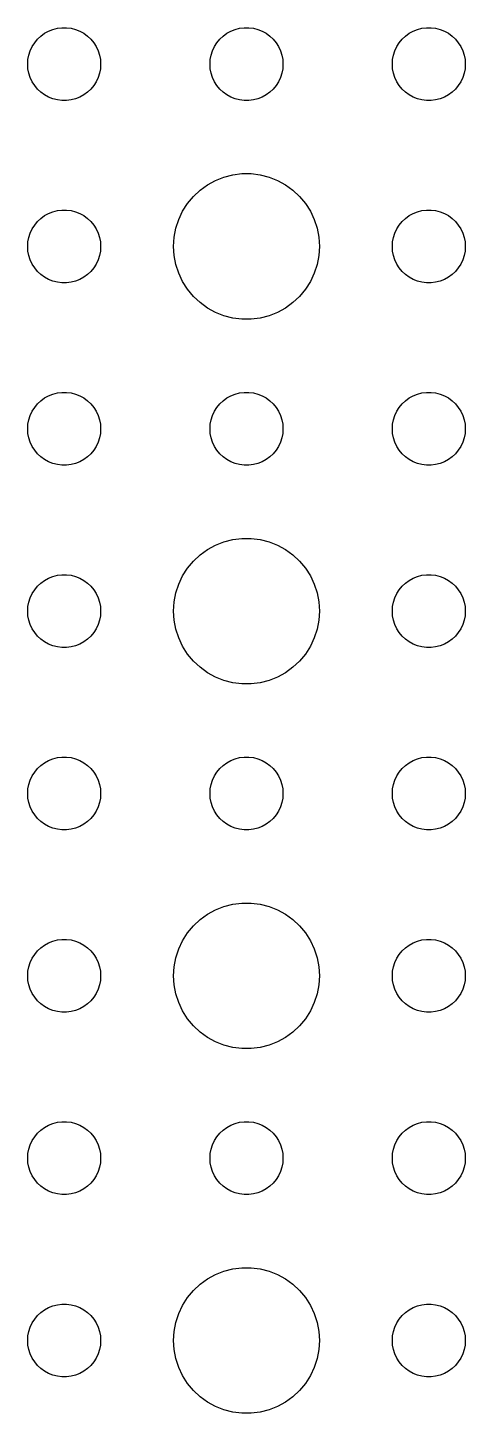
# Model space of a CAD drawing. Header units: metres. Extents: x -97 to 97, y -97 to 97.
# Drawn here: x 21 to 39, y -18 to 39 of the extents above; entities that cross this region are included whole.
import ezdxf

# ---------------------------------------------------------------- set-up
doc = ezdxf.new("R2010")
doc.units = ezdxf.units.M

msp = doc.modelspace()

# ---------------------------------------------------------------- linework, layer by layer
for p, q in [((21.5439, 38.6558), (21.6963, 38.7665)), ((21.6963, 38.7665), (21.8613, 38.8572)), ((21.8613, 38.8572), (22.0365, 38.9266)), ((22.0365, 38.9266), (22.2189, 38.9734)), ((22.2189, 38.9734), (22.4058, 38.997)), ((22.4058, 38.997), (22.5942, 38.997)), ((22.5942, 38.997), (22.7811, 38.9734)), ((22.7811, 38.9734), (22.9635, 38.9266)), ((22.9635, 38.9266), (23.1387, 38.8572)), ((23.1387, 38.8572), (23.3037, 38.7665)), ((23.3037, 38.7665), (23.4561, 38.6558)), ((29.0439, 38.6558), (29.1963, 38.7665)), ((29.1963, 38.7665), (29.3613, 38.8572)), ((29.3613, 38.8572), (29.5365, 38.9266)), ((29.5365, 38.9266), (29.7189, 38.9734)), ((29.7189, 38.9734), (29.9058, 38.997)), ((29.9058, 38.997), (30.0942, 38.997)), ((30.0942, 38.997), (30.2811, 38.9734)), ((30.2811, 38.9734), (30.4635, 38.9266)), ((30.4635, 38.9266), (30.6387, 38.8572)), ((30.6387, 38.8572), (30.8037, 38.7665)), ((30.8037, 38.7665), (30.9561, 38.6558)), ((36.5439, 38.6558), (36.6963, 38.7665)), ((36.6963, 38.7665), (36.8613, 38.8572)), ((36.8613, 38.8572), (37.0365, 38.9266)), ((37.0365, 38.9266), (37.2189, 38.9734)), ((37.2189, 38.9734), (37.4058, 38.997)), ((37.4058, 38.997), (37.5942, 38.997)), ((37.5942, 38.997), (37.7811, 38.9734)), ((37.7811, 38.9734), (37.9635, 38.9266)), ((37.9635, 38.9266), (38.1387, 38.8572)), ((38.1387, 38.8572), (38.3037, 38.7665)), ((38.3037, 38.7665), (38.4561, 38.6558)), ((21.1053, 38.0522), (21.1855, 38.2226)), ((21.1855, 38.2226), (21.2865, 38.3817)), ((21.2865, 38.3817), (21.4065, 38.5268)), ((21.4065, 38.5268), (21.5439, 38.6558)), ((23.4561, 38.6558), (23.5934, 38.5268)), ((23.5934, 38.5268), (23.7135, 38.3817)), ((23.7135, 38.3817), (23.8145, 38.2226)), ((23.8145, 38.2226), (23.8947, 38.0522)), ((28.6053, 38.0522), (28.6855, 38.2226)), ((28.6855, 38.2226), (28.7865, 38.3817)), ((28.7865, 38.3817), (28.9065, 38.5268)), ((28.9065, 38.5268), (29.0439, 38.6558)), ((30.9561, 38.6558), (31.0934, 38.5268)), ((31.0934, 38.5268), (31.2135, 38.3817)), ((31.2135, 38.3817), (31.3145, 38.2226)), ((31.3145, 38.2226), (31.3947, 38.0522)), ((36.1053, 38.0522), (36.1855, 38.2226)), ((36.1855, 38.2226), (36.2865, 38.3817)), ((36.2865, 38.3817), (36.4065, 38.5268)), ((36.4065, 38.5268), (36.5439, 38.6558)), ((38.4561, 38.6558), (38.5934, 38.5268)), ((38.5934, 38.5268), (38.7135, 38.3817)), ((38.7135, 38.3817), (38.8145, 38.2226)), ((38.8145, 38.2226), (38.8947, 38.0522)), ((21, 37.5), (21.0118, 37.688)), ((21.0118, 37.688), (21.0471, 37.873)), ((21.0471, 37.873), (21.1053, 38.0522)), ((23.8947, 38.0522), (23.9529, 37.873)), ((23.9529, 37.873), (23.9882, 37.688)), ((23.9882, 37.688), (24, 37.5)), ((28.5, 37.5), (28.5118, 37.688)), ((28.5118, 37.688), (28.5471, 37.873)), ((28.5471, 37.873), (28.6053, 38.0522)), ((31.3947, 38.0522), (31.4529, 37.873)), ((31.4529, 37.873), (31.4882, 37.688)), ((31.4882, 37.688), (31.5, 37.5)), ((36, 37.5), (36.0118, 37.688)), ((36.0118, 37.688), (36.0471, 37.873)), ((36.0471, 37.873), (36.1053, 38.0522)), ((38.8947, 38.0522), (38.9529, 37.873)), ((38.9529, 37.873), (38.9882, 37.688)), ((38.9882, 37.688), (39, 37.5)), ((21.0118, 37.312), (21, 37.5)), ((21.0471, 37.127), (21.0118, 37.312)), ((21.1053, 36.9478), (21.0471, 37.127)), ((23.9529, 37.127), (23.8947, 36.9478)), ((23.9882, 37.312), (23.9529, 37.127)), ((24, 37.5), (23.9882, 37.312)), ((28.5118, 37.312), (28.5, 37.5)), ((28.5471, 37.127), (28.5118, 37.312)), ((28.6053, 36.9478), (28.5471, 37.127)), ((31.4529, 37.127), (31.3947, 36.9478)), ((31.4882, 37.312), (31.4529, 37.127)), ((31.5, 37.5), (31.4882, 37.312)), ((36.0118, 37.312), (36, 37.5)), ((36.0471, 37.127), (36.0118, 37.312)), ((36.1053, 36.9478), (36.0471, 37.127)), ((38.9529, 37.127), (38.8947, 36.9478)), ((38.9882, 37.312), (38.9529, 37.127)), ((39, 37.5), (38.9882, 37.312)), ((21.1855, 36.7774), (21.1053, 36.9478)), ((21.2865, 36.6183), (21.1855, 36.7774)), ((21.4065, 36.4732), (21.2865, 36.6183)), ((23.7135, 36.6183), (23.5934, 36.4732)), ((23.8145, 36.7774), (23.7135, 36.6183)), ((23.8947, 36.9478), (23.8145, 36.7774)), ((28.6855, 36.7774), (28.6053, 36.9478)), ((28.7865, 36.6183), (28.6855, 36.7774)), ((28.9065, 36.4732), (28.7865, 36.6183)), ((31.2135, 36.6183), (31.0934, 36.4732)), ((31.3145, 36.7774), (31.2135, 36.6183)), ((31.3947, 36.9478), (31.3145, 36.7774)), ((36.1855, 36.7774), (36.1053, 36.9478)), ((36.2865, 36.6183), (36.1855, 36.7774)), ((36.4065, 36.4732), (36.2865, 36.6183)), ((38.7135, 36.6183), (38.5934, 36.4732)), ((38.8145, 36.7774), (38.7135, 36.6183)), ((38.8947, 36.9478), (38.8145, 36.7774)), ((21.5439, 36.3442), (21.4065, 36.4732)), ((21.6963, 36.2335), (21.5439, 36.3442)), ((21.8613, 36.1428), (21.6963, 36.2335)), ((22.0365, 36.0734), (21.8613, 36.1428)), ((22.2189, 36.0266), (22.0365, 36.0734)), ((22.4058, 36.003), (22.2189, 36.0266)), ((22.5942, 36.003), (22.4058, 36.003)), ((22.7811, 36.0266), (22.5942, 36.003)), ((22.9635, 36.0734), (22.7811, 36.0266)), ((23.1387, 36.1428), (22.9635, 36.0734)), ((23.3037, 36.2335), (23.1387, 36.1428)), ((23.4561, 36.3442), (23.3037, 36.2335)), ((23.5934, 36.4732), (23.4561, 36.3442)), ((29.0439, 36.3442), (28.9065, 36.4732)), ((29.1963, 36.2335), (29.0439, 36.3442)), ((29.3613, 36.1428), (29.1963, 36.2335)), ((29.5365, 36.0734), (29.3613, 36.1428)), ((29.7189, 36.0266), (29.5365, 36.0734)), ((29.9058, 36.003), (29.7189, 36.0266)), ((30.0942, 36.003), (29.9058, 36.003)), ((30.2811, 36.0266), (30.0942, 36.003)), ((30.4635, 36.0734), (30.2811, 36.0266)), ((30.6387, 36.1428), (30.4635, 36.0734)), ((30.8037, 36.2335), (30.6387, 36.1428)), ((30.9561, 36.3442), (30.8037, 36.2335)), ((31.0934, 36.4732), (30.9561, 36.3442)), ((36.5439, 36.3442), (36.4065, 36.4732)), ((36.6963, 36.2335), (36.5439, 36.3442)), ((36.8613, 36.1428), (36.6963, 36.2335)), ((37.0365, 36.0734), (36.8613, 36.1428)), ((37.2189, 36.0266), (37.0365, 36.0734)), ((37.4058, 36.003), (37.2189, 36.0266)), ((37.5942, 36.003), (37.4058, 36.003)), ((37.7811, 36.0266), (37.5942, 36.003)), ((37.9635, 36.0734), (37.7811, 36.0266)), ((38.1387, 36.1428), (37.9635, 36.0734)), ((38.3037, 36.2335), (38.1387, 36.1428)), ((38.4561, 36.3442), (38.3037, 36.2335)), ((38.5934, 36.4732), (38.4561, 36.3442)), ((28.0877, 32.3115), (28.3925, 32.533)), ((28.3925, 32.533), (28.7227, 32.7145)), ((28.7227, 32.7145), (29.0729, 32.8532)), ((29.0729, 32.8532), (29.4379, 32.9469)), ((29.4379, 32.9469), (29.8116, 32.9941)), ((29.8116, 32.9941), (30.1884, 32.9941)), ((30.1884, 32.9941), (30.5621, 32.9469)), ((30.5621, 32.9469), (30.927, 32.8532)), ((30.927, 32.8532), (31.2773, 32.7145)), ((31.2773, 32.7145), (31.6075, 32.533)), ((31.6075, 32.533), (31.9123, 32.3115)), ((27.5729, 31.7634), (27.8131, 32.0536)), ((27.8131, 32.0536), (28.0877, 32.3115)), ((31.9123, 32.3115), (32.1869, 32.0536)), ((32.1869, 32.0536), (32.427, 31.7634)), ((21.6963, 31.2665), (21.8613, 31.3572)), ((21.8613, 31.3572), (22.0365, 31.4266)), ((22.0365, 31.4266), (22.2189, 31.4734)), ((22.2189, 31.4734), (22.4058, 31.497)), ((22.4058, 31.497), (22.5942, 31.497)), ((22.5942, 31.497), (22.7811, 31.4734)), ((22.7811, 31.4734), (22.9635, 31.4266)), ((22.9635, 31.4266), (23.1387, 31.3572)), ((23.1387, 31.3572), (23.3037, 31.2665)), ((27.2107, 31.1044), (27.3711, 31.4453)), ((27.3711, 31.4453), (27.5729, 31.7634)), ((32.427, 31.7634), (32.6289, 31.4453)), ((32.6289, 31.4453), (32.7893, 31.1044)), ((36.6963, 31.2665), (36.8613, 31.3572)), ((36.8613, 31.3572), (37.0365, 31.4266)), ((37.0365, 31.4266), (37.2189, 31.4734)), ((37.2189, 31.4734), (37.4058, 31.497)), ((37.4058, 31.497), (37.5942, 31.497)), ((37.5942, 31.497), (37.7811, 31.4734)), ((37.7811, 31.4734), (37.9635, 31.4266)), ((37.9635, 31.4266), (38.1387, 31.3572)), ((38.1387, 31.3572), (38.3037, 31.2665)), ((21.1855, 30.7226), (21.2865, 30.8817)), ((21.2865, 30.8817), (21.4065, 31.0268)), ((21.4065, 31.0268), (21.5439, 31.1558)), ((21.5439, 31.1558), (21.6963, 31.2665)), ((23.3037, 31.2665), (23.4561, 31.1558)), ((23.4561, 31.1558), (23.5934, 31.0268)), ((23.5934, 31.0268), (23.7135, 30.8817)), ((23.7135, 30.8817), (23.8145, 30.7226)), ((27.0942, 30.7461), (27.2107, 31.1044)), ((32.7893, 31.1044), (32.9057, 30.7461)), ((36.1855, 30.7226), (36.2865, 30.8817)), ((36.2865, 30.8817), (36.4065, 31.0268)), ((36.4065, 31.0268), (36.5439, 31.1558)), ((36.5439, 31.1558), (36.6963, 31.2665)), ((38.3037, 31.2665), (38.4561, 31.1558)), ((38.4561, 31.1558), (38.5934, 31.0268)), ((38.5934, 31.0268), (38.7135, 30.8817)), ((38.7135, 30.8817), (38.8145, 30.7226)), ((21.0118, 30.188), (21.0471, 30.373)), ((21.0471, 30.373), (21.1053, 30.5522)), ((21.1053, 30.5522), (21.1855, 30.7226)), ((23.8145, 30.7226), (23.8947, 30.5522)), ((23.8947, 30.5522), (23.9529, 30.373)), ((23.9529, 30.373), (23.9882, 30.188)), ((27, 30), (27.0237, 30.376)), ((27.0237, 30.376), (27.0942, 30.7461)), ((32.9057, 30.7461), (32.9763, 30.376)), ((32.9763, 30.376), (33, 30)), ((36.0118, 30.188), (36.0471, 30.373)), ((36.0471, 30.373), (36.1053, 30.5522)), ((36.1053, 30.5522), (36.1855, 30.7226)), ((38.8145, 30.7226), (38.8947, 30.5522)), ((38.8947, 30.5522), (38.9529, 30.373)), ((38.9529, 30.373), (38.9882, 30.188)), ((21, 30), (21.0118, 30.188)), ((21.0118, 29.812), (21, 30)), ((21.0471, 29.627), (21.0118, 29.812)), ((23.9882, 29.812), (23.9529, 29.627)), ((23.9882, 30.188), (24, 30)), ((24, 30), (23.9882, 29.812)), ((27.0237, 29.624), (27, 30)), ((33, 30), (32.9763, 29.624)), ((36, 30), (36.0118, 30.188)), ((36.0118, 29.812), (36, 30)), ((36.0471, 29.627), (36.0118, 29.812)), ((38.9882, 29.812), (38.9529, 29.627)), ((38.9882, 30.188), (39, 30)), ((39, 30), (38.9882, 29.812)), ((21.1053, 29.4478), (21.0471, 29.627)), ((21.1855, 29.2774), (21.1053, 29.4478)), ((21.2865, 29.1183), (21.1855, 29.2774)), ((21.4065, 28.9732), (21.2865, 29.1183)), ((23.7135, 29.1183), (23.5934, 28.9732)), ((23.8145, 29.2774), (23.7135, 29.1183)), ((23.8947, 29.4478), (23.8145, 29.2774)), ((23.9529, 29.627), (23.8947, 29.4478)), ((27.0942, 29.2539), (27.0237, 29.624)), ((27.2107, 28.8956), (27.0942, 29.2539)), ((32.9057, 29.2539), (32.7893, 28.8956)), ((32.9763, 29.624), (32.9057, 29.2539)), ((36.1053, 29.4478), (36.0471, 29.627)), ((36.1855, 29.2774), (36.1053, 29.4478)), ((36.2865, 29.1183), (36.1855, 29.2774)), ((36.4065, 28.9732), (36.2865, 29.1183)), ((38.7135, 29.1183), (38.5934, 28.9732)), ((38.8145, 29.2774), (38.7135, 29.1183)), ((38.8947, 29.4478), (38.8145, 29.2774)), ((38.9529, 29.627), (38.8947, 29.4478)), ((21.5439, 28.8442), (21.4065, 28.9732)), ((21.6963, 28.7335), (21.5439, 28.8442)), ((21.8613, 28.6427), (21.6963, 28.7335)), ((22.0365, 28.5734), (21.8613, 28.6427)), ((22.2189, 28.5266), (22.0365, 28.5734)), ((22.4058, 28.503), (22.2189, 28.5266)), ((22.5942, 28.503), (22.4058, 28.503)), ((22.7811, 28.5266), (22.5942, 28.503)), ((22.9635, 28.5734), (22.7811, 28.5266)), ((23.1387, 28.6427), (22.9635, 28.5734)), ((23.3037, 28.7335), (23.1387, 28.6427)), ((23.4561, 28.8442), (23.3037, 28.7335)), ((23.5934, 28.9732), (23.4561, 28.8442)), ((27.3711, 28.5547), (27.2107, 28.8956)), ((27.5729, 28.2366), (27.3711, 28.5547)), ((32.6289, 28.5547), (32.427, 28.2366)), ((32.7893, 28.8956), (32.6289, 28.5547)), ((36.5439, 28.8442), (36.4065, 28.9732)), ((36.6963, 28.7335), (36.5439, 28.8442)), ((36.8613, 28.6427), (36.6963, 28.7335)), ((37.0365, 28.5734), (36.8613, 28.6427)), ((37.2189, 28.5266), (37.0365, 28.5734)), ((37.4058, 28.503), (37.2189, 28.5266)), ((37.5942, 28.503), (37.4058, 28.503)), ((37.7811, 28.5266), (37.5942, 28.503)), ((37.9635, 28.5734), (37.7811, 28.5266)), ((38.1387, 28.6427), (37.9635, 28.5734)), ((38.3037, 28.7335), (38.1387, 28.6427)), ((38.4561, 28.8442), (38.3037, 28.7335)), ((38.5934, 28.9732), (38.4561, 28.8442)), ((27.8131, 27.9464), (27.5729, 28.2366)), ((28.0877, 27.6884), (27.8131, 27.9464)), ((32.1869, 27.9464), (31.9123, 27.6884)), ((32.427, 28.2366), (32.1869, 27.9464)), ((28.3925, 27.467), (28.0877, 27.6884)), ((28.7227, 27.2855), (28.3925, 27.467)), ((31.6075, 27.467), (31.2773, 27.2855)), ((31.9123, 27.6884), (31.6075, 27.467)), ((29.0729, 27.1468), (28.7227, 27.2855)), ((29.4379, 27.0531), (29.0729, 27.1468)), ((29.8116, 27.0059), (29.4379, 27.0531)), ((30.1884, 27.0059), (29.8116, 27.0059)), ((30.5621, 27.0531), (30.1884, 27.0059)), ((30.927, 27.1468), (30.5621, 27.0531)), ((31.2773, 27.2855), (30.927, 27.1468)), ((22.0365, 23.9266), (22.2189, 23.9734)), ((22.2189, 23.9734), (22.4058, 23.997)), ((22.4058, 23.997), (22.5942, 23.997)), ((22.5942, 23.997), (22.7811, 23.9734)), ((22.7811, 23.9734), (22.9635, 23.9266)), ((29.5365, 23.9266), (29.7189, 23.9734)), ((29.7189, 23.9734), (29.9058, 23.997)), ((29.9058, 23.997), (30.0942, 23.997)), ((30.0942, 23.997), (30.2811, 23.9734)), ((30.2811, 23.9734), (30.4635, 23.9266)), ((37.0365, 23.9266), (37.2189, 23.9734)), ((37.2189, 23.9734), (37.4058, 23.997)), ((37.4058, 23.997), (37.5942, 23.997)), ((37.5942, 23.997), (37.7811, 23.9734)), ((37.7811, 23.9734), (37.9635, 23.9266)), ((21.1855, 23.2226), (21.2865, 23.3817)), ((21.2865, 23.3817), (21.4065, 23.5268)), ((21.4065, 23.5268), (21.5439, 23.6558)), ((21.5439, 23.6558), (21.6963, 23.7665)), ((21.6963, 23.7665), (21.8613, 23.8572)), ((21.8613, 23.8572), (22.0365, 23.9266)), ((22.9635, 23.9266), (23.1387, 23.8572)), ((23.1387, 23.8572), (23.3037, 23.7665)), ((23.3037, 23.7665), (23.4561, 23.6558)), ((23.4561, 23.6558), (23.5934, 23.5268)), ((23.5934, 23.5268), (23.7135, 23.3817)), ((23.7135, 23.3817), (23.8145, 23.2226)), ((28.6855, 23.2226), (28.7865, 23.3817)), ((28.7865, 23.3817), (28.9065, 23.5268)), ((28.9065, 23.5268), (29.0439, 23.6558)), ((29.0439, 23.6558), (29.1963, 23.7665)), ((29.1963, 23.7665), (29.3613, 23.8572)), ((29.3613, 23.8572), (29.5365, 23.9266)), ((30.4635, 23.9266), (30.6387, 23.8572)), ((30.6387, 23.8572), (30.8037, 23.7665)), ((30.8037, 23.7665), (30.9561, 23.6558)), ((30.9561, 23.6558), (31.0934, 23.5268)), ((31.0934, 23.5268), (31.2135, 23.3817)), ((31.2135, 23.3817), (31.3145, 23.2226)), ((36.1855, 23.2226), (36.2865, 23.3817)), ((36.2865, 23.3817), (36.4065, 23.5268)), ((36.4065, 23.5268), (36.5439, 23.6558)), ((36.5439, 23.6558), (36.6963, 23.7665)), ((36.6963, 23.7665), (36.8613, 23.8572)), ((36.8613, 23.8572), (37.0365, 23.9266)), ((37.9635, 23.9266), (38.1387, 23.8572)), ((38.1387, 23.8572), (38.3037, 23.7665)), ((38.3037, 23.7665), (38.4561, 23.6558)), ((38.4561, 23.6558), (38.5934, 23.5268)), ((38.5934, 23.5268), (38.7135, 23.3817)), ((38.7135, 23.3817), (38.8145, 23.2226)), ((21.0118, 22.688), (21.0471, 22.873)), ((21.0471, 22.873), (21.1053, 23.0522)), ((21.1053, 23.0522), (21.1855, 23.2226)), ((23.8145, 23.2226), (23.8947, 23.0522)), ((23.8947, 23.0522), (23.9529, 22.873)), ((23.9529, 22.873), (23.9882, 22.688)), ((28.5118, 22.688), (28.5471, 22.873)), ((28.5471, 22.873), (28.6053, 23.0522)), ((28.6053, 23.0522), (28.6855, 23.2226)), ((31.3145, 23.2226), (31.3947, 23.0522)), ((31.3947, 23.0522), (31.4529, 22.873)), ((31.4529, 22.873), (31.4882, 22.688)), ((36.0118, 22.688), (36.0471, 22.873)), ((36.0471, 22.873), (36.1053, 23.0522)), ((36.1053, 23.0522), (36.1855, 23.2226)), ((38.8145, 23.2226), (38.8947, 23.0522)), ((38.8947, 23.0522), (38.9529, 22.873)), ((38.9529, 22.873), (38.9882, 22.688)), ((21, 22.5), (21.0118, 22.688)), ((21.0118, 22.312), (21, 22.5)), ((21.0471, 22.127), (21.0118, 22.312)), ((23.9882, 22.312), (23.9529, 22.127)), ((23.9882, 22.688), (24, 22.5)), ((24, 22.5), (23.9882, 22.312)), ((28.5, 22.5), (28.5118, 22.688)), ((28.5118, 22.312), (28.5, 22.5)), ((28.5471, 22.127), (28.5118, 22.312)), ((31.4882, 22.312), (31.4529, 22.127)), ((31.4882, 22.688), (31.5, 22.5)), ((31.5, 22.5), (31.4882, 22.312)), ((36, 22.5), (36.0118, 22.688)), ((36.0118, 22.312), (36, 22.5)), ((36.0471, 22.127), (36.0118, 22.312)), ((38.9882, 22.312), (38.9529, 22.127)), ((38.9882, 22.688), (39, 22.5)), ((39, 22.5), (38.9882, 22.312)), ((21.1053, 21.9478), (21.0471, 22.127)), ((21.1855, 21.7774), (21.1053, 21.9478)), ((21.2865, 21.6183), (21.1855, 21.7774)), ((23.8145, 21.7774), (23.7135, 21.6183)), ((23.8947, 21.9478), (23.8145, 21.7774)), ((23.9529, 22.127), (23.8947, 21.9478)), ((28.6053, 21.9478), (28.5471, 22.127)), ((28.6855, 21.7774), (28.6053, 21.9478)), ((28.7865, 21.6183), (28.6855, 21.7774)), ((31.3145, 21.7774), (31.2135, 21.6183)), ((31.3947, 21.9478), (31.3145, 21.7774)), ((31.4529, 22.127), (31.3947, 21.9478)), ((36.1053, 21.9478), (36.0471, 22.127)), ((36.1855, 21.7774), (36.1053, 21.9478)), ((36.2865, 21.6183), (36.1855, 21.7774)), ((38.8145, 21.7774), (38.7135, 21.6183)), ((38.8947, 21.9478), (38.8145, 21.7774)), ((38.9529, 22.127), (38.8947, 21.9478)), ((21.4065, 21.4732), (21.2865, 21.6183)), ((21.5439, 21.3442), (21.4065, 21.4732)), ((21.6963, 21.2335), (21.5439, 21.3442)), ((21.8613, 21.1427), (21.6963, 21.2335)), ((22.0365, 21.0734), (21.8613, 21.1427)), ((23.1387, 21.1427), (22.9635, 21.0734)), ((23.3037, 21.2335), (23.1387, 21.1427)), ((23.4561, 21.3442), (23.3037, 21.2335)), ((23.5934, 21.4732), (23.4561, 21.3442)), ((23.7135, 21.6183), (23.5934, 21.4732)), ((28.9065, 21.4732), (28.7865, 21.6183)), ((29.0439, 21.3442), (28.9065, 21.4732)), ((29.1963, 21.2335), (29.0439, 21.3442)), ((29.3613, 21.1427), (29.1963, 21.2335)), ((29.5365, 21.0734), (29.3613, 21.1427)), ((30.6387, 21.1427), (30.4635, 21.0734)), ((30.8037, 21.2335), (30.6387, 21.1427)), ((30.9561, 21.3442), (30.8037, 21.2335)), ((31.0934, 21.4732), (30.9561, 21.3442)), ((31.2135, 21.6183), (31.0934, 21.4732)), ((36.4065, 21.4732), (36.2865, 21.6183)), ((36.5439, 21.3442), (36.4065, 21.4732)), ((36.6963, 21.2335), (36.5439, 21.3442)), ((36.8613, 21.1427), (36.6963, 21.2335)), ((37.0365, 21.0734), (36.8613, 21.1427)), ((38.1387, 21.1427), (37.9635, 21.0734)), ((38.3037, 21.2335), (38.1387, 21.1427)), ((38.4561, 21.3442), (38.3037, 21.2335)), ((38.5934, 21.4732), (38.4561, 21.3442)), ((38.7135, 21.6183), (38.5934, 21.4732)), ((22.2189, 21.0266), (22.0365, 21.0734)), ((22.4058, 21.003), (22.2189, 21.0266)), ((22.5942, 21.003), (22.4058, 21.003)), ((22.7811, 21.0266), (22.5942, 21.003)), ((22.9635, 21.0734), (22.7811, 21.0266)), ((29.7189, 21.0266), (29.5365, 21.0734)), ((29.9058, 21.003), (29.7189, 21.0266)), ((30.0942, 21.003), (29.9058, 21.003)), ((30.2811, 21.0266), (30.0942, 21.003)), ((30.4635, 21.0734), (30.2811, 21.0266)), ((37.2189, 21.0266), (37.0365, 21.0734)), ((37.4058, 21.003), (37.2189, 21.0266)), ((37.5942, 21.003), (37.4058, 21.003)), ((37.7811, 21.0266), (37.5942, 21.003)), ((37.9635, 21.0734), (37.7811, 21.0266)), ((28.3925, 17.533), (28.7227, 17.7145)), ((28.7227, 17.7145), (29.0729, 17.8532)), ((29.0729, 17.8532), (29.4379, 17.9469)), ((29.4379, 17.9469), (29.8116, 17.9941)), ((29.8116, 17.9941), (30.1884, 17.9941)), ((30.1884, 17.9941), (30.5621, 17.9469)), ((30.5621, 17.9469), (30.927, 17.8532)), ((30.927, 17.8532), (31.2773, 17.7145)), ((31.2773, 17.7145), (31.6075, 17.533)), ((27.8131, 17.0536), (28.0877, 17.3115)), ((28.0877, 17.3115), (28.3925, 17.533)), ((31.6075, 17.533), (31.9123, 17.3115)), ((31.9123, 17.3115), (32.1869, 17.0536)), ((27.3711, 16.4453), (27.5729, 16.7634)), ((27.5729, 16.7634), (27.8131, 17.0536)), ((32.1869, 17.0536), (32.427, 16.7634)), ((32.427, 16.7634), (32.6289, 16.4453)), ((21.2865, 15.8817), (21.4065, 16.0268)), ((21.4065, 16.0268), (21.5439, 16.1558)), ((21.5439, 16.1558), (21.6963, 16.2665)), ((21.6963, 16.2665), (21.8613, 16.3572)), ((21.8613, 16.3572), (22.0365, 16.4266)), ((22.0365, 16.4266), (22.2189, 16.4734)), ((22.2189, 16.4734), (22.4058, 16.497)), ((22.4058, 16.497), (22.5942, 16.497)), ((22.5942, 16.497), (22.7811, 16.4734)), ((22.7811, 16.4734), (22.9635, 16.4266)), ((22.9635, 16.4266), (23.1387, 16.3572)), ((23.1387, 16.3572), (23.3037, 16.2665)), ((23.3037, 16.2665), (23.4561, 16.1558)), ((23.4561, 16.1558), (23.5934, 16.0268)), ((23.5934, 16.0268), (23.7135, 15.8817)), ((27.0942, 15.7461), (27.2107, 16.1044)), ((27.2107, 16.1044), (27.3711, 16.4453)), ((32.6289, 16.4453), (32.7893, 16.1044)), ((32.7893, 16.1044), (32.9057, 15.7461)), ((36.2865, 15.8817), (36.4065, 16.0268)), ((36.4065, 16.0268), (36.5439, 16.1558)), ((36.5439, 16.1558), (36.6963, 16.2665)), ((36.6963, 16.2665), (36.8613, 16.3572)), ((36.8613, 16.3572), (37.0365, 16.4266)), ((37.0365, 16.4266), (37.2189, 16.4734)), ((37.2189, 16.4734), (37.4058, 16.497)), ((37.4058, 16.497), (37.5942, 16.497)), ((37.5942, 16.497), (37.7811, 16.4734)), ((37.7811, 16.4734), (37.9635, 16.4266)), ((37.9635, 16.4266), (38.1387, 16.3572)), ((38.1387, 16.3572), (38.3037, 16.2665)), ((38.3037, 16.2665), (38.4561, 16.1558)), ((38.4561, 16.1558), (38.5934, 16.0268)), ((38.5934, 16.0268), (38.7135, 15.8817)), ((21.0471, 15.373), (21.1053, 15.5522)), ((21.1053, 15.5522), (21.1855, 15.7226)), ((21.1855, 15.7226), (21.2865, 15.8817)), ((23.7135, 15.8817), (23.8145, 15.7226)), ((23.8145, 15.7226), (23.8947, 15.5522)), ((23.8947, 15.5522), (23.9529, 15.373)), ((27.0237, 15.376), (27.0942, 15.7461)), ((32.9057, 15.7461), (32.9763, 15.376)), ((36.0471, 15.373), (36.1053, 15.5522)), ((36.1053, 15.5522), (36.1855, 15.7226)), ((36.1855, 15.7226), (36.2865, 15.8817)), ((38.7135, 15.8817), (38.8145, 15.7226)), ((38.8145, 15.7226), (38.8947, 15.5522)), ((38.8947, 15.5522), (38.9529, 15.373)), ((21, 15), (21.0118, 15.188)), ((21.0118, 14.812), (21, 15)), ((21.0118, 15.188), (21.0471, 15.373)), ((23.9529, 15.373), (23.9882, 15.188)), ((23.9882, 15.188), (24, 15)), ((24, 15), (23.9882, 14.812)), ((27, 15), (27.0237, 15.376)), ((27.0237, 14.624), (27, 15)), ((32.9763, 15.376), (33, 15)), ((33, 15), (32.9763, 14.624)), ((36, 15), (36.0118, 15.188)), ((36.0118, 14.812), (36, 15)), ((36.0118, 15.188), (36.0471, 15.373)), ((38.9529, 15.373), (38.9882, 15.188)), ((38.9882, 15.188), (39, 15)), ((39, 15), (38.9882, 14.812)), ((21.0471, 14.627), (21.0118, 14.812)), ((21.1053, 14.4478), (21.0471, 14.627)), ((21.1855, 14.2774), (21.1053, 14.4478)), ((21.2865, 14.1183), (21.1855, 14.2774)), ((23.8145, 14.2774), (23.7135, 14.1183)), ((23.8947, 14.4478), (23.8145, 14.2774)), ((23.9529, 14.627), (23.8947, 14.4478)), ((23.9882, 14.812), (23.9529, 14.627)), ((27.0942, 14.2539), (27.0237, 14.624)), ((27.2107, 13.8956), (27.0942, 14.2539)), ((32.9057, 14.2539), (32.7893, 13.8956)), ((32.9763, 14.624), (32.9057, 14.2539)), ((36.0471, 14.627), (36.0118, 14.812)), ((36.1053, 14.4478), (36.0471, 14.627)), ((36.1855, 14.2774), (36.1053, 14.4478)), ((36.2865, 14.1183), (36.1855, 14.2774)), ((38.8145, 14.2774), (38.7135, 14.1183)), ((38.8947, 14.4478), (38.8145, 14.2774)), ((38.9529, 14.627), (38.8947, 14.4478)), ((38.9882, 14.812), (38.9529, 14.627)), ((21.4065, 13.9732), (21.2865, 14.1183)), ((21.5439, 13.8442), (21.4065, 13.9732)), ((21.6963, 13.7335), (21.5439, 13.8442)), ((21.8613, 13.6427), (21.6963, 13.7335)), ((23.3037, 13.7335), (23.1387, 13.6427)), ((23.4561, 13.8442), (23.3037, 13.7335)), ((23.5934, 13.9732), (23.4561, 13.8442)), ((23.7135, 14.1183), (23.5934, 13.9732)), ((27.3711, 13.5547), (27.2107, 13.8956)), ((32.7893, 13.8956), (32.6289, 13.5547)), ((36.4065, 13.9732), (36.2865, 14.1183)), ((36.5439, 13.8442), (36.4065, 13.9732)), ((36.6963, 13.7335), (36.5439, 13.8442)), ((36.8613, 13.6427), (36.6963, 13.7335)), ((38.3037, 13.7335), (38.1387, 13.6427)), ((38.4561, 13.8442), (38.3037, 13.7335)), ((38.5934, 13.9732), (38.4561, 13.8442)), ((38.7135, 14.1183), (38.5934, 13.9732)), ((22.0365, 13.5734), (21.8613, 13.6427)), ((22.2189, 13.5266), (22.0365, 13.5734)), ((22.4058, 13.5029), (22.2189, 13.5266)), ((22.5942, 13.5029), (22.4058, 13.5029)), ((22.7811, 13.5266), (22.5942, 13.5029)), ((22.9635, 13.5734), (22.7811, 13.5266)), ((23.1387, 13.6427), (22.9635, 13.5734)), ((27.5729, 13.2366), (27.3711, 13.5547)), ((27.8131, 12.9464), (27.5729, 13.2366)), ((32.427, 13.2366), (32.1869, 12.9464)), ((32.6289, 13.5547), (32.427, 13.2366)), ((37.0365, 13.5734), (36.8613, 13.6427)), ((37.2189, 13.5266), (37.0365, 13.5734)), ((37.4058, 13.5029), (37.2189, 13.5266)), ((37.5942, 13.5029), (37.4058, 13.5029)), ((37.7811, 13.5266), (37.5942, 13.5029)), ((37.9635, 13.5734), (37.7811, 13.5266)), ((38.1387, 13.6427), (37.9635, 13.5734)), ((28.0877, 12.6884), (27.8131, 12.9464)), ((28.3925, 12.467), (28.0877, 12.6884)), ((31.9123, 12.6884), (31.6075, 12.467)), ((32.1869, 12.9464), (31.9123, 12.6884)), ((28.7227, 12.2855), (28.3925, 12.467)), ((29.0729, 12.1468), (28.7227, 12.2855)), ((29.4379, 12.0531), (29.0729, 12.1468)), ((29.8116, 12.0059), (29.4379, 12.0531)), ((30.1884, 12.0059), (29.8116, 12.0059)), ((30.5621, 12.0531), (30.1884, 12.0059)), ((30.927, 12.1468), (30.5621, 12.0531)), ((31.2773, 12.2855), (30.927, 12.1468)), ((31.6075, 12.467), (31.2773, 12.2855)), ((21.4065, 8.52681), (21.5439, 8.65576)), ((21.5439, 8.65576), (21.6963, 8.76648)), ((21.6963, 8.76648), (21.8613, 8.85724)), ((21.8613, 8.85724), (22.0365, 8.92657)), ((22.0365, 8.92657), (22.2189, 8.97342)), ((22.2189, 8.97342), (22.4058, 8.99704)), ((22.4058, 8.99704), (22.5942, 8.99704)), ((22.5942, 8.99704), (22.7811, 8.97342)), ((22.7811, 8.97342), (22.9635, 8.92657)), ((22.9635, 8.92657), (23.1387, 8.85724)), ((23.1387, 8.85724), (23.3037, 8.76648)), ((23.3037, 8.76648), (23.4561, 8.65576)), ((23.4561, 8.65576), (23.5934, 8.52681)), ((28.9065, 8.52681), (29.0439, 8.65576)), ((29.0439, 8.65576), (29.1963, 8.76648)), ((29.1963, 8.76648), (29.3613, 8.85724)), ((29.3613, 8.85724), (29.5365, 8.92657)), ((29.5365, 8.92657), (29.7189, 8.97342)), ((29.7189, 8.97342), (29.9058, 8.99704)), ((29.9058, 8.99704), (30.0942, 8.99704)), ((30.0942, 8.99704), (30.2811, 8.97342)), ((30.2811, 8.97342), (30.4635, 8.92657)), ((30.4635, 8.92657), (30.6387, 8.85724)), ((30.6387, 8.85724), (30.8037, 8.76648)), ((30.8037, 8.76648), (30.9561, 8.65576)), ((30.9561, 8.65576), (31.0934, 8.52681)), ((36.4065, 8.52681), (36.5439, 8.65576)), ((36.5439, 8.65576), (36.6963, 8.76648)), ((36.6963, 8.76648), (36.8613, 8.85724)), ((36.8613, 8.85724), (37.0365, 8.92657)), ((37.0365, 8.92657), (37.2189, 8.97342)), ((37.2189, 8.97342), (37.4058, 8.99704)), ((37.4058, 8.99704), (37.5942, 8.99704)), ((37.5942, 8.99704), (37.7811, 8.97342)), ((37.7811, 8.97342), (37.9635, 8.92657)), ((37.9635, 8.92657), (38.1387, 8.85724)), ((38.1387, 8.85724), (38.3037, 8.76648)), ((38.3037, 8.76648), (38.4561, 8.65576)), ((38.4561, 8.65576), (38.5934, 8.52681)), ((21.0471, 7.87303), (21.1053, 8.05219)), ((21.1053, 8.05219), (21.1855, 8.22263)), ((21.1855, 8.22263), (21.2865, 8.38167)), ((21.2865, 8.38167), (21.4065, 8.52681)), ((23.5934, 8.52681), (23.7135, 8.38167)), ((23.7135, 8.38167), (23.8145, 8.22263)), ((23.8145, 8.22263), (23.8947, 8.05219)), ((23.8947, 8.05219), (23.9529, 7.87303)), ((28.5471, 7.87303), (28.6053, 8.05219)), ((28.6053, 8.05219), (28.6855, 8.22263)), ((28.6855, 8.22263), (28.7865, 8.38167)), ((28.7865, 8.38167), (28.9065, 8.52681)), ((31.0934, 8.52681), (31.2135, 8.38167)), ((31.2135, 8.38167), (31.3145, 8.22263)), ((31.3145, 8.22263), (31.3947, 8.05219)), ((31.3947, 8.05219), (31.4529, 7.87303)), ((36.0471, 7.87303), (36.1053, 8.05219)), ((36.1053, 8.05219), (36.1855, 8.22263)), ((36.1855, 8.22263), (36.2865, 8.38167)), ((36.2865, 8.38167), (36.4065, 8.52681)), ((38.5934, 8.52681), (38.7135, 8.38167)), ((38.7135, 8.38167), (38.8145, 8.22263)), ((38.8145, 8.22263), (38.8947, 8.05219)), ((38.8947, 8.05219), (38.9529, 7.87303)), ((21, 7.5), (21.0118, 7.68799)), ((21.0118, 7.312), (21, 7.5)), ((21.0118, 7.68799), (21.0471, 7.87303)), ((23.9529, 7.87303), (23.9882, 7.68799)), ((23.9882, 7.68799), (24, 7.5)), ((24, 7.5), (23.9882, 7.312)), ((28.5, 7.5), (28.5118, 7.68799)), ((28.5118, 7.312), (28.5, 7.5)), ((28.5118, 7.68799), (28.5471, 7.87303)), ((31.4529, 7.87303), (31.4882, 7.68799)), ((31.4882, 7.68799), (31.5, 7.5)), ((31.5, 7.5), (31.4882, 7.312)), ((36, 7.5), (36.0118, 7.68799)), ((36.0118, 7.312), (36, 7.5)), ((36.0118, 7.68799), (36.0471, 7.87303)), ((38.9529, 7.87303), (38.9882, 7.68799)), ((38.9882, 7.68799), (39, 7.5)), ((39, 7.5), (38.9882, 7.312)), ((21.0471, 7.12695), (21.0118, 7.312)), ((21.1053, 6.9478), (21.0471, 7.12695)), ((21.1855, 6.77736), (21.1053, 6.9478)), ((23.8947, 6.9478), (23.8145, 6.77736)), ((23.9529, 7.12695), (23.8947, 6.9478)), ((23.9882, 7.312), (23.9529, 7.12695)), ((28.5471, 7.12695), (28.5118, 7.312)), ((28.6053, 6.9478), (28.5471, 7.12695)), ((28.6855, 6.77736), (28.6053, 6.9478)), ((31.3947, 6.9478), (31.3145, 6.77736)), ((31.4529, 7.12695), (31.3947, 6.9478)), ((31.4882, 7.312), (31.4529, 7.12695)), ((36.0471, 7.12695), (36.0118, 7.312)), ((36.1053, 6.9478), (36.0471, 7.12695)), ((36.1855, 6.77736), (36.1053, 6.9478)), ((38.8947, 6.9478), (38.8145, 6.77736)), ((38.9529, 7.12695), (38.8947, 6.9478)), ((38.9882, 7.312), (38.9529, 7.12695)), ((21.2865, 6.61832), (21.1855, 6.77736)), ((21.4065, 6.47318), (21.2865, 6.61832)), ((21.5439, 6.34422), (21.4065, 6.47318)), ((21.6963, 6.23351), (21.5439, 6.34422)), ((23.4561, 6.34422), (23.3037, 6.23351)), ((23.5934, 6.47318), (23.4561, 6.34422)), ((23.7135, 6.61832), (23.5934, 6.47318)), ((23.8145, 6.77736), (23.7135, 6.61832)), ((28.7865, 6.61832), (28.6855, 6.77736)), ((28.9065, 6.47318), (28.7865, 6.61832)), ((29.0439, 6.34422), (28.9065, 6.47318)), ((29.1963, 6.23351), (29.0439, 6.34422)), ((30.9561, 6.34422), (30.8037, 6.23351)), ((31.0934, 6.47318), (30.9561, 6.34422)), ((31.2135, 6.61832), (31.0934, 6.47318)), ((31.3145, 6.77736), (31.2135, 6.61832)), ((36.2865, 6.61832), (36.1855, 6.77736)), ((36.4065, 6.47318), (36.2865, 6.61832)), ((36.5439, 6.34422), (36.4065, 6.47318)), ((36.6963, 6.23351), (36.5439, 6.34422)), ((38.4561, 6.34422), (38.3037, 6.23351)), ((38.5934, 6.47318), (38.4561, 6.34422)), ((38.7135, 6.61832), (38.5934, 6.47318)), ((38.8145, 6.77736), (38.7135, 6.61832)), ((21.8613, 6.14275), (21.6963, 6.23351)), ((22.0365, 6.07341), (21.8613, 6.14275)), ((22.2189, 6.02657), (22.0365, 6.07341)), ((22.4058, 6.00294), (22.2189, 6.02657)), ((22.5942, 6.00294), (22.4058, 6.00294)), ((22.7811, 6.02657), (22.5942, 6.00294)), ((22.9635, 6.07341), (22.7811, 6.02657)), ((23.1387, 6.14275), (22.9635, 6.07341)), ((23.3037, 6.23351), (23.1387, 6.14275)), ((29.3613, 6.14275), (29.1963, 6.23351)), ((29.5365, 6.07341), (29.3613, 6.14275)), ((29.7189, 6.02657), (29.5365, 6.07341)), ((29.9058, 6.00294), (29.7189, 6.02657)), ((30.0942, 6.00294), (29.9058, 6.00294)), ((30.2811, 6.02657), (30.0942, 6.00294)), ((30.4635, 6.07341), (30.2811, 6.02657)), ((30.6387, 6.14275), (30.4635, 6.07341)), ((30.8037, 6.23351), (30.6387, 6.14275)), ((36.8613, 6.14275), (36.6963, 6.23351)), ((37.0365, 6.07341), (36.8613, 6.14275)), ((37.2189, 6.02657), (37.0365, 6.07341)), ((37.4058, 6.00294), (37.2189, 6.02657)), ((37.5942, 6.00294), (37.4058, 6.00294)), ((37.7811, 6.02657), (37.5942, 6.00294)), ((37.9635, 6.07341), (37.7811, 6.02657)), ((38.1387, 6.14275), (37.9635, 6.07341)), ((38.3037, 6.23351), (38.1387, 6.14275)), ((28.7227, 2.71448), (29.0729, 2.85316)), ((29.0729, 2.85316), (29.4379, 2.94685)), ((29.4379, 2.94685), (29.8116, 2.99408)), ((29.8116, 2.99408), (30.1884, 2.99408)), ((30.1884, 2.99408), (30.5621, 2.94685)), ((30.5621, 2.94685), (30.927, 2.85316)), ((30.927, 2.85316), (31.2773, 2.71448)), ((27.8131, 2.05363), (28.0877, 2.31154)), ((28.0877, 2.31154), (28.3925, 2.53297)), ((28.3925, 2.53297), (28.7227, 2.71448)), ((31.2773, 2.71448), (31.6075, 2.53297)), ((31.6075, 2.53297), (31.9123, 2.31154)), ((31.9123, 2.31154), (32.1869, 2.05363)), ((27.3711, 1.44525), (27.5729, 1.76335)), ((27.5729, 1.76335), (27.8131, 2.05363)), ((32.1869, 2.05363), (32.427, 1.76335)), ((32.427, 1.76335), (32.6289, 1.44525)), ((21.4065, 1.02681), (21.5439, 1.15576)), ((21.5439, 1.15576), (21.6963, 1.26648)), ((21.6963, 1.26648), (21.8613, 1.35724)), ((21.8613, 1.35724), (22.0365, 1.42657)), ((22.0365, 1.42657), (22.2189, 1.47342)), ((22.2189, 1.47342), (22.4058, 1.49704)), ((22.4058, 1.49704), (22.5942, 1.49704)), ((22.5942, 1.49704), (22.7811, 1.47342)), ((22.7811, 1.47342), (22.9635, 1.42657)), ((22.9635, 1.42657), (23.1387, 1.35724)), ((23.1387, 1.35724), (23.3037, 1.26648)), ((23.3037, 1.26648), (23.4561, 1.15576)), ((23.4561, 1.15576), (23.5934, 1.02681)), ((27.2107, 1.10437), (27.3711, 1.44525)), ((32.6289, 1.44525), (32.7893, 1.10437)), ((36.4065, 1.02681), (36.5439, 1.15576)), ((36.5439, 1.15576), (36.6963, 1.26648)), ((36.6963, 1.26648), (36.8613, 1.35724)), ((36.8613, 1.35724), (37.0365, 1.42657)), ((37.0365, 1.42657), (37.2189, 1.47342)), ((37.2189, 1.47342), (37.4058, 1.49704)), ((37.4058, 1.49704), (37.5942, 1.49704)), ((37.5942, 1.49704), (37.7811, 1.47342)), ((37.7811, 1.47342), (37.9635, 1.42657)), ((37.9635, 1.42657), (38.1387, 1.35724)), ((38.1387, 1.35724), (38.3037, 1.26648)), ((38.3037, 1.26648), (38.4561, 1.15576)), ((38.4561, 1.15576), (38.5934, 1.02681)), ((21.1053, 0.55219), (21.1855, 0.72263)), ((21.1855, 0.72263), (21.2865, 0.88167)), ((21.2865, 0.88167), (21.4065, 1.02681)), ((23.5934, 1.02681), (23.7135, 0.88167)), ((23.7135, 0.88167), (23.8145, 0.72263)), ((23.8145, 0.72263), (23.8947, 0.55219)), ((27.0237, 0.37599), (27.0942, 0.74606)), ((27.0942, 0.74606), (27.2107, 1.10437)), ((32.7893, 1.10437), (32.9057, 0.74606)), ((32.9057, 0.74606), (32.9763, 0.37599)), ((36.1053, 0.55219), (36.1855, 0.72263)), ((36.1855, 0.72263), (36.2865, 0.88167)), ((36.2865, 0.88167), (36.4065, 1.02681)), ((38.5934, 1.02681), (38.7135, 0.88167)), ((38.7135, 0.88167), (38.8145, 0.72263)), ((38.8145, 0.72263), (38.8947, 0.55219)), ((21, 0), (21.0118, 0.18799)), ((21.0118, -0.18799), (21, 0)), ((21.0118, 0.18799), (21.0471, 0.37303)), ((21.0471, 0.37303), (21.1053, 0.55219)), ((23.8947, 0.55219), (23.9529, 0.37303)), ((23.9529, 0.37303), (23.9882, 0.18799)), ((23.9882, 0.18799), (24, 0)), ((24, 0), (23.9882, -0.18799)), ((27, 0), (27.0237, 0.37599)), ((27.0237, -0.37599), (27, 0)), ((32.9763, 0.37599), (33, 0)), ((33, 0), (32.9763, -0.37599)), ((36, 0), (36.0118, 0.18799)), ((36.0118, -0.18799), (36, 0)), ((36.0118, 0.18799), (36.0471, 0.37303)), ((36.0471, 0.37303), (36.1053, 0.55219)), ((38.8947, 0.55219), (38.9529, 0.37303)), ((38.9529, 0.37303), (38.9882, 0.18799)), ((38.9882, 0.18799), (39, 0)), ((39, 0), (38.9882, -0.18799)), ((21.0471, -0.37303), (21.0118, -0.18799)), ((21.1053, -0.55219), (21.0471, -0.37303)), ((21.1855, -0.72263), (21.1053, -0.55219)), ((23.8947, -0.55219), (23.8145, -0.72263)), ((23.9529, -0.37303), (23.8947, -0.55219)), ((23.9882, -0.18799), (23.9529, -0.37303)), ((27.0942, -0.74606), (27.0237, -0.37599)), ((32.9763, -0.37599), (32.9057, -0.74606)), ((36.0471, -0.37303), (36.0118, -0.18799)), ((36.1053, -0.55219), (36.0471, -0.37303)), ((36.1855, -0.72263), (36.1053, -0.55219)), ((38.8947, -0.55219), (38.8145, -0.72263)), ((38.9529, -0.37303), (38.8947, -0.55219)), ((38.9882, -0.18799), (38.9529, -0.37303)), ((21.2865, -0.88167), (21.1855, -0.72263)), ((21.4065, -1.02681), (21.2865, -0.88167)), ((21.5439, -1.15576), (21.4065, -1.02681)), ((23.5934, -1.02681), (23.4561, -1.15576)), ((23.7135, -0.88167), (23.5934, -1.02681)), ((23.8145, -0.72263), (23.7135, -0.88167)), ((27.2107, -1.10437), (27.0942, -0.74606)), ((27.3711, -1.44525), (27.2107, -1.10437)), ((32.7893, -1.10437), (32.6289, -1.44525)), ((32.9057, -0.74606), (32.7893, -1.10437)), ((36.2865, -0.88167), (36.1855, -0.72263)), ((36.4065, -1.02681), (36.2865, -0.88167)), ((36.5439, -1.15576), (36.4065, -1.02681)), ((38.5934, -1.02681), (38.4561, -1.15576)), ((38.7135, -0.88167), (38.5934, -1.02681)), ((38.8145, -0.72263), (38.7135, -0.88167)), ((21.6963, -1.26648), (21.5439, -1.15576)), ((21.8613, -1.35724), (21.6963, -1.26648)), ((22.0365, -1.42657), (21.8613, -1.35724)), ((22.2189, -1.47342), (22.0365, -1.42657)), ((22.4058, -1.49704), (22.2189, -1.47342)), ((22.5942, -1.49704), (22.4058, -1.49704)), ((22.7811, -1.47342), (22.5942, -1.49704)), ((22.9635, -1.42657), (22.7811, -1.47342)), ((23.1387, -1.35724), (22.9635, -1.42657)), ((23.3037, -1.26648), (23.1387, -1.35724)), ((23.4561, -1.15576), (23.3037, -1.26648)), ((27.5729, -1.76335), (27.3711, -1.44525)), ((32.6289, -1.44525), (32.427, -1.76335)), ((36.6963, -1.26648), (36.5439, -1.15576)), ((36.8613, -1.35724), (36.6963, -1.26648)), ((37.0365, -1.42657), (36.8613, -1.35724)), ((37.2189, -1.47342), (37.0365, -1.42657)), ((37.4058, -1.49704), (37.2189, -1.47342)), ((37.5942, -1.49704), (37.4058, -1.49704)), ((37.7811, -1.47342), (37.5942, -1.49704)), ((37.9635, -1.42657), (37.7811, -1.47342)), ((38.1387, -1.35724), (37.9635, -1.42657)), ((38.3037, -1.26648), (38.1387, -1.35724)), ((38.4561, -1.15576), (38.3037, -1.26648)), ((27.8131, -2.05363), (27.5729, -1.76335)), ((28.0877, -2.31154), (27.8131, -2.05363)), ((32.1869, -2.05363), (31.9123, -2.31154)), ((32.427, -1.76335), (32.1869, -2.05363)), ((28.3925, -2.53297), (28.0877, -2.31154)), ((28.7227, -2.71448), (28.3925, -2.53297)), ((29.0729, -2.85316), (28.7227, -2.71448)), ((31.2773, -2.71448), (30.927, -2.85316)), ((31.6075, -2.53297), (31.2773, -2.71448)), ((31.9123, -2.31154), (31.6075, -2.53297)), ((29.4379, -2.94685), (29.0729, -2.85316)), ((29.8116, -2.99408), (29.4379, -2.94685)), ((30.1884, -2.99408), (29.8116, -2.99408)), ((30.5621, -2.94685), (30.1884, -2.99408)), ((30.927, -2.85316), (30.5621, -2.94685)), ((21.5439, -6.34422), (21.6963, -6.23351)), ((21.6963, -6.23351), (21.8613, -6.14275)), ((21.8613, -6.14275), (22.0365, -6.07341)), ((22.0365, -6.07341), (22.2189, -6.02657)), ((22.2189, -6.02657), (22.4058, -6.00294)), ((22.4058, -6.00294), (22.5942, -6.00294)), ((22.5942, -6.00294), (22.7811, -6.02657)), ((22.7811, -6.02657), (22.9635, -6.07341)), ((22.9635, -6.07341), (23.1387, -6.14275)), ((23.1387, -6.14275), (23.3037, -6.23351)), ((23.3037, -6.23351), (23.4561, -6.34422)), ((29.0439, -6.34422), (29.1963, -6.23351)), ((29.1963, -6.23351), (29.3613, -6.14275)), ((29.3613, -6.14275), (29.5365, -6.07341)), ((29.5365, -6.07341), (29.7189, -6.02657)), ((29.7189, -6.02657), (29.9058, -6.00294)), ((29.9058, -6.00294), (30.0942, -6.00294)), ((30.0942, -6.00294), (30.2811, -6.02657)), ((30.2811, -6.02657), (30.4635, -6.07341)), ((30.4635, -6.07341), (30.6387, -6.14275)), ((30.6387, -6.14275), (30.8037, -6.23351)), ((30.8037, -6.23351), (30.9561, -6.34422)), ((36.5439, -6.34422), (36.6963, -6.23351)), ((36.6963, -6.23351), (36.8613, -6.14275)), ((36.8613, -6.14275), (37.0365, -6.07341)), ((37.0365, -6.07341), (37.2189, -6.02657)), ((37.2189, -6.02657), (37.4058, -6.00294)), ((37.4058, -6.00294), (37.5942, -6.00294)), ((37.5942, -6.00294), (37.7811, -6.02657)), ((37.7811, -6.02657), (37.9635, -6.07341)), ((37.9635, -6.07341), (38.1387, -6.14275)), ((38.1387, -6.14275), (38.3037, -6.23351)), ((38.3037, -6.23351), (38.4561, -6.34422)), ((21.1053, -6.9478), (21.1855, -6.77736)), ((21.1855, -6.77736), (21.2865, -6.61832)), ((21.2865, -6.61832), (21.4065, -6.47318)), ((21.4065, -6.47318), (21.5439, -6.34422)), ((23.4561, -6.34422), (23.5934, -6.47318)), ((23.5934, -6.47318), (23.7135, -6.61832)), ((23.7135, -6.61832), (23.8145, -6.77736)), ((23.8145, -6.77736), (23.8947, -6.9478)), ((28.6053, -6.9478), (28.6855, -6.77736)), ((28.6855, -6.77736), (28.7865, -6.61832)), ((28.7865, -6.61832), (28.9065, -6.47318)), ((28.9065, -6.47318), (29.0439, -6.34422)), ((30.9561, -6.34422), (31.0934, -6.47318)), ((31.0934, -6.47318), (31.2135, -6.61832)), ((31.2135, -6.61832), (31.3145, -6.77736)), ((31.3145, -6.77736), (31.3947, -6.9478)), ((36.1053, -6.9478), (36.1855, -6.77736)), ((36.1855, -6.77736), (36.2865, -6.61832)), ((36.2865, -6.61832), (36.4065, -6.47318)), ((36.4065, -6.47318), (36.5439, -6.34422)), ((38.4561, -6.34422), (38.5934, -6.47318)), ((38.5934, -6.47318), (38.7135, -6.61832)), ((38.7135, -6.61832), (38.8145, -6.77736)), ((38.8145, -6.77736), (38.8947, -6.9478)), ((21, -7.5), (21.0118, -7.312)), ((21.0118, -7.312), (21.0471, -7.12695)), ((21.0471, -7.12695), (21.1053, -6.9478)), ((23.8947, -6.9478), (23.9529, -7.12695)), ((23.9529, -7.12695), (23.9882, -7.312)), ((23.9882, -7.312), (24, -7.5)), ((28.5, -7.5), (28.5118, -7.312)), ((28.5118, -7.312), (28.5471, -7.12695)), ((28.5471, -7.12695), (28.6053, -6.9478)), ((31.3947, -6.9478), (31.4529, -7.12695)), ((31.4529, -7.12695), (31.4882, -7.312)), ((31.4882, -7.312), (31.5, -7.5)), ((36, -7.5), (36.0118, -7.312)), ((36.0118, -7.312), (36.0471, -7.12695)), ((36.0471, -7.12695), (36.1053, -6.9478)), ((38.8947, -6.9478), (38.9529, -7.12695)), ((38.9529, -7.12695), (38.9882, -7.312)), ((38.9882, -7.312), (39, -7.5)), ((21.0118, -7.68799), (21, -7.5)), ((21.0471, -7.87303), (21.0118, -7.68799)), ((21.1053, -8.05219), (21.0471, -7.87303)), ((23.9529, -7.87303), (23.8947, -8.05219)), ((23.9882, -7.68799), (23.9529, -7.87303)), ((24, -7.5), (23.9882, -7.68799)), ((28.5118, -7.68799), (28.5, -7.5)), ((28.5471, -7.87303), (28.5118, -7.68799)), ((28.6053, -8.05219), (28.5471, -7.87303)), ((31.4529, -7.87303), (31.3947, -8.05219)), ((31.4882, -7.68799), (31.4529, -7.87303)), ((31.5, -7.5), (31.4882, -7.68799)), ((36.0118, -7.68799), (36, -7.5)), ((36.0471, -7.87303), (36.0118, -7.68799)), ((36.1053, -8.05219), (36.0471, -7.87303)), ((38.9529, -7.87303), (38.8947, -8.05219)), ((38.9882, -7.68799), (38.9529, -7.87303)), ((39, -7.5), (38.9882, -7.68799)), ((21.1855, -8.22263), (21.1053, -8.05219)), ((21.2865, -8.38167), (21.1855, -8.22263)), ((21.4065, -8.52681), (21.2865, -8.38167)), ((21.5439, -8.65576), (21.4065, -8.52681)), ((23.5934, -8.52681), (23.4561, -8.65576)), ((23.7135, -8.38167), (23.5934, -8.52681)), ((23.8145, -8.22263), (23.7135, -8.38167)), ((23.8947, -8.05219), (23.8145, -8.22263)), ((28.6855, -8.22263), (28.6053, -8.05219)), ((28.7865, -8.38167), (28.6855, -8.22263)), ((28.9065, -8.52681), (28.7865, -8.38167)), ((29.0439, -8.65576), (28.9065, -8.52681)), ((31.0934, -8.52681), (30.9561, -8.65576)), ((31.2135, -8.38167), (31.0934, -8.52681)), ((31.3145, -8.22263), (31.2135, -8.38167)), ((31.3947, -8.05219), (31.3145, -8.22263)), ((36.1855, -8.22263), (36.1053, -8.05219)), ((36.2865, -8.38167), (36.1855, -8.22263)), ((36.4065, -8.52681), (36.2865, -8.38167)), ((36.5439, -8.65576), (36.4065, -8.52681)), ((38.5934, -8.52681), (38.4561, -8.65576)), ((38.7135, -8.38167), (38.5934, -8.52681)), ((38.8145, -8.22263), (38.7135, -8.38167)), ((38.8947, -8.05219), (38.8145, -8.22263)), ((21.6963, -8.76648), (21.5439, -8.65576)), ((21.8613, -8.85724), (21.6963, -8.76648)), ((22.0365, -8.92657), (21.8613, -8.85724)), ((22.2189, -8.97342), (22.0365, -8.92657)), ((22.4058, -8.99704), (22.2189, -8.97342)), ((22.5942, -8.99704), (22.4058, -8.99704)), ((22.7811, -8.97342), (22.5942, -8.99704)), ((22.9635, -8.92657), (22.7811, -8.97342)), ((23.1387, -8.85724), (22.9635, -8.92657)), ((23.3037, -8.76648), (23.1387, -8.85724)), ((23.4561, -8.65576), (23.3037, -8.76648)), ((29.1963, -8.76648), (29.0439, -8.65576)), ((29.3613, -8.85724), (29.1963, -8.76648)), ((29.5365, -8.92657), (29.3613, -8.85724)), ((29.7189, -8.97342), (29.5365, -8.92657)), ((29.9058, -8.99704), (29.7189, -8.97342)), ((30.0942, -8.99704), (29.9058, -8.99704)), ((30.2811, -8.97342), (30.0942, -8.99704)), ((30.4635, -8.92657), (30.2811, -8.97342)), ((30.6387, -8.85724), (30.4635, -8.92657)), ((30.8037, -8.76648), (30.6387, -8.85724)), ((30.9561, -8.65576), (30.8037, -8.76648)), ((36.6963, -8.76648), (36.5439, -8.65576)), ((36.8613, -8.85724), (36.6963, -8.76648)), ((37.0365, -8.92657), (36.8613, -8.85724)), ((37.2189, -8.97342), (37.0365, -8.92657)), ((37.4058, -8.99704), (37.2189, -8.97342)), ((37.5942, -8.99704), (37.4058, -8.99704)), ((37.7811, -8.97342), (37.5942, -8.99704)), ((37.9635, -8.92657), (37.7811, -8.97342)), ((38.1387, -8.85724), (37.9635, -8.92657)), ((38.3037, -8.76648), (38.1387, -8.85724)), ((38.4561, -8.65576), (38.3037, -8.76648)), ((28.0877, -12.6884), (28.3925, -12.467)), ((28.3925, -12.467), (28.7227, -12.2855)), ((28.7227, -12.2855), (29.0729, -12.1468)), ((29.0729, -12.1468), (29.4379, -12.0531)), ((29.4379, -12.0531), (29.8116, -12.0059)), ((29.8116, -12.0059), (30.1884, -12.0059)), ((30.1884, -12.0059), (30.5621, -12.0531)), ((30.5621, -12.0531), (30.927, -12.1468)), ((30.927, -12.1468), (31.2773, -12.2855)), ((31.2773, -12.2855), (31.6075, -12.467)), ((31.6075, -12.467), (31.9123, -12.6884)), ((27.5729, -13.2366), (27.8131, -12.9464)), ((27.8131, -12.9464), (28.0877, -12.6884)), ((31.9123, -12.6884), (32.1869, -12.9464)), ((32.1869, -12.9464), (32.427, -13.2366)), ((21.6963, -13.7335), (21.8613, -13.6427)), ((21.8613, -13.6427), (22.0365, -13.5734)), ((22.0365, -13.5734), (22.2189, -13.5266)), ((22.2189, -13.5266), (22.4058, -13.5029)), ((22.4058, -13.5029), (22.5942, -13.5029)), ((22.5942, -13.5029), (22.7811, -13.5266)), ((22.7811, -13.5266), (22.9635, -13.5734)), ((22.9635, -13.5734), (23.1387, -13.6427)), ((23.1387, -13.6427), (23.3037, -13.7335)), ((27.2107, -13.8956), (27.3711, -13.5547)), ((27.3711, -13.5547), (27.5729, -13.2366)), ((32.427, -13.2366), (32.6289, -13.5547)), ((32.6289, -13.5547), (32.7893, -13.8956)), ((36.6963, -13.7335), (36.8613, -13.6427)), ((36.8613, -13.6427), (37.0365, -13.5734)), ((37.0365, -13.5734), (37.2189, -13.5266)), ((37.2189, -13.5266), (37.4058, -13.5029)), ((37.4058, -13.5029), (37.5942, -13.5029)), ((37.5942, -13.5029), (37.7811, -13.5266)), ((37.7811, -13.5266), (37.9635, -13.5734)), ((37.9635, -13.5734), (38.1387, -13.6427)), ((38.1387, -13.6427), (38.3037, -13.7335)), ((21.1855, -14.2774), (21.2865, -14.1183)), ((21.2865, -14.1183), (21.4065, -13.9732)), ((21.4065, -13.9732), (21.5439, -13.8442)), ((21.5439, -13.8442), (21.6963, -13.7335)), ((23.3037, -13.7335), (23.4561, -13.8442)), ((23.4561, -13.8442), (23.5934, -13.9732)), ((23.5934, -13.9732), (23.7135, -14.1183)), ((23.7135, -14.1183), (23.8145, -14.2774)), ((27.0942, -14.2539), (27.2107, -13.8956)), ((32.7893, -13.8956), (32.9057, -14.2539)), ((36.1855, -14.2774), (36.2865, -14.1183)), ((36.2865, -14.1183), (36.4065, -13.9732)), ((36.4065, -13.9732), (36.5439, -13.8442)), ((36.5439, -13.8442), (36.6963, -13.7335)), ((38.3037, -13.7335), (38.4561, -13.8442)), ((38.4561, -13.8442), (38.5934, -13.9732)), ((38.5934, -13.9732), (38.7135, -14.1183)), ((38.7135, -14.1183), (38.8145, -14.2774)), ((21, -15), (21.0118, -14.812)), ((21.0118, -14.812), (21.0471, -14.627)), ((21.0471, -14.627), (21.1053, -14.4478)), ((21.1053, -14.4478), (21.1855, -14.2774)), ((23.8145, -14.2774), (23.8947, -14.4478)), ((23.8947, -14.4478), (23.9529, -14.627)), ((23.9529, -14.627), (23.9882, -14.812)), ((23.9882, -14.812), (24, -15)), ((27, -15), (27.0237, -14.624)), ((27.0237, -14.624), (27.0942, -14.2539)), ((32.9057, -14.2539), (32.9763, -14.624)), ((32.9763, -14.624), (33, -15)), ((36, -15), (36.0118, -14.812)), ((36.0118, -14.812), (36.0471, -14.627)), ((36.0471, -14.627), (36.1053, -14.4478)), ((36.1053, -14.4478), (36.1855, -14.2774)), ((38.8145, -14.2774), (38.8947, -14.4478)), ((38.8947, -14.4478), (38.9529, -14.627)), ((38.9529, -14.627), (38.9882, -14.812)), ((38.9882, -14.812), (39, -15)), ((21.0118, -15.188), (21, -15)), ((21.0471, -15.373), (21.0118, -15.188)), ((21.1053, -15.5522), (21.0471, -15.373)), ((23.9529, -15.373), (23.8947, -15.5522)), ((23.9882, -15.188), (23.9529, -15.373)), ((24, -15), (23.9882, -15.188)), ((27.0237, -15.376), (27, -15)), ((27.0942, -15.7461), (27.0237, -15.376)), ((32.9763, -15.376), (32.9057, -15.7461)), ((33, -15), (32.9763, -15.376)), ((36.0118, -15.188), (36, -15)), ((36.0471, -15.373), (36.0118, -15.188)), ((36.1053, -15.5522), (36.0471, -15.373)), ((38.9529, -15.373), (38.8947, -15.5522)), ((38.9882, -15.188), (38.9529, -15.373)), ((39, -15), (38.9882, -15.188)), ((21.1855, -15.7226), (21.1053, -15.5522)), ((21.2865, -15.8817), (21.1855, -15.7226)), ((21.4065, -16.0268), (21.2865, -15.8817)), ((23.7135, -15.8817), (23.5934, -16.0268)), ((23.8145, -15.7226), (23.7135, -15.8817)), ((23.8947, -15.5522), (23.8145, -15.7226)), ((27.2107, -16.1044), (27.0942, -15.7461)), ((32.9057, -15.7461), (32.7893, -16.1044)), ((36.1855, -15.7226), (36.1053, -15.5522)), ((36.2865, -15.8817), (36.1855, -15.7226)), ((36.4065, -16.0268), (36.2865, -15.8817)), ((38.7135, -15.8817), (38.5934, -16.0268)), ((38.8145, -15.7226), (38.7135, -15.8817)), ((38.8947, -15.5522), (38.8145, -15.7226)), ((21.5439, -16.1558), (21.4065, -16.0268)), ((21.6963, -16.2665), (21.5439, -16.1558)), ((21.8613, -16.3572), (21.6963, -16.2665)), ((22.0365, -16.4266), (21.8613, -16.3572)), ((22.2189, -16.4734), (22.0365, -16.4266)), ((22.4058, -16.497), (22.2189, -16.4734)), ((22.5942, -16.497), (22.4058, -16.497)), ((22.7811, -16.4734), (22.5942, -16.497)), ((22.9635, -16.4266), (22.7811, -16.4734)), ((23.1387, -16.3572), (22.9635, -16.4266)), ((23.3037, -16.2665), (23.1387, -16.3572)), ((23.4561, -16.1558), (23.3037, -16.2665)), ((23.5934, -16.0268), (23.4561, -16.1558)), ((27.3711, -16.4453), (27.2107, -16.1044)), ((27.5729, -16.7634), (27.3711, -16.4453)), ((32.6289, -16.4453), (32.427, -16.7634)), ((32.7893, -16.1044), (32.6289, -16.4453)), ((36.5439, -16.1558), (36.4065, -16.0268)), ((36.6963, -16.2665), (36.5439, -16.1558)), ((36.8613, -16.3572), (36.6963, -16.2665)), ((37.0365, -16.4266), (36.8613, -16.3572)), ((37.2189, -16.4734), (37.0365, -16.4266)), ((37.4058, -16.497), (37.2189, -16.4734)), ((37.5942, -16.497), (37.4058, -16.497)), ((37.7811, -16.4734), (37.5942, -16.497)), ((37.9635, -16.4266), (37.7811, -16.4734)), ((38.1387, -16.3572), (37.9635, -16.4266)), ((38.3037, -16.2665), (38.1387, -16.3572)), ((38.4561, -16.1558), (38.3037, -16.2665)), ((38.5934, -16.0268), (38.4561, -16.1558)), ((27.8131, -17.0536), (27.5729, -16.7634)), ((28.0877, -17.3115), (27.8131, -17.0536)), ((32.1869, -17.0536), (31.9123, -17.3115)), ((32.427, -16.7634), (32.1869, -17.0536)), ((28.3925, -17.533), (28.0877, -17.3115)), ((28.7227, -17.7145), (28.3925, -17.533)), ((31.6075, -17.533), (31.2773, -17.7145)), ((31.9123, -17.3115), (31.6075, -17.533)), ((29.0729, -17.8532), (28.7227, -17.7145)), ((29.4379, -17.9469), (29.0729, -17.8532)), ((29.8116, -17.9941), (29.4379, -17.9469)), ((30.1884, -17.9941), (29.8116, -17.9941)), ((30.5621, -17.9469), (30.1884, -17.9941)), ((30.927, -17.8532), (30.5621, -17.9469)), ((31.2773, -17.7145), (30.927, -17.8532))]:
    msp.add_line(p, q)

doc.saveas('drawing.dxf')
